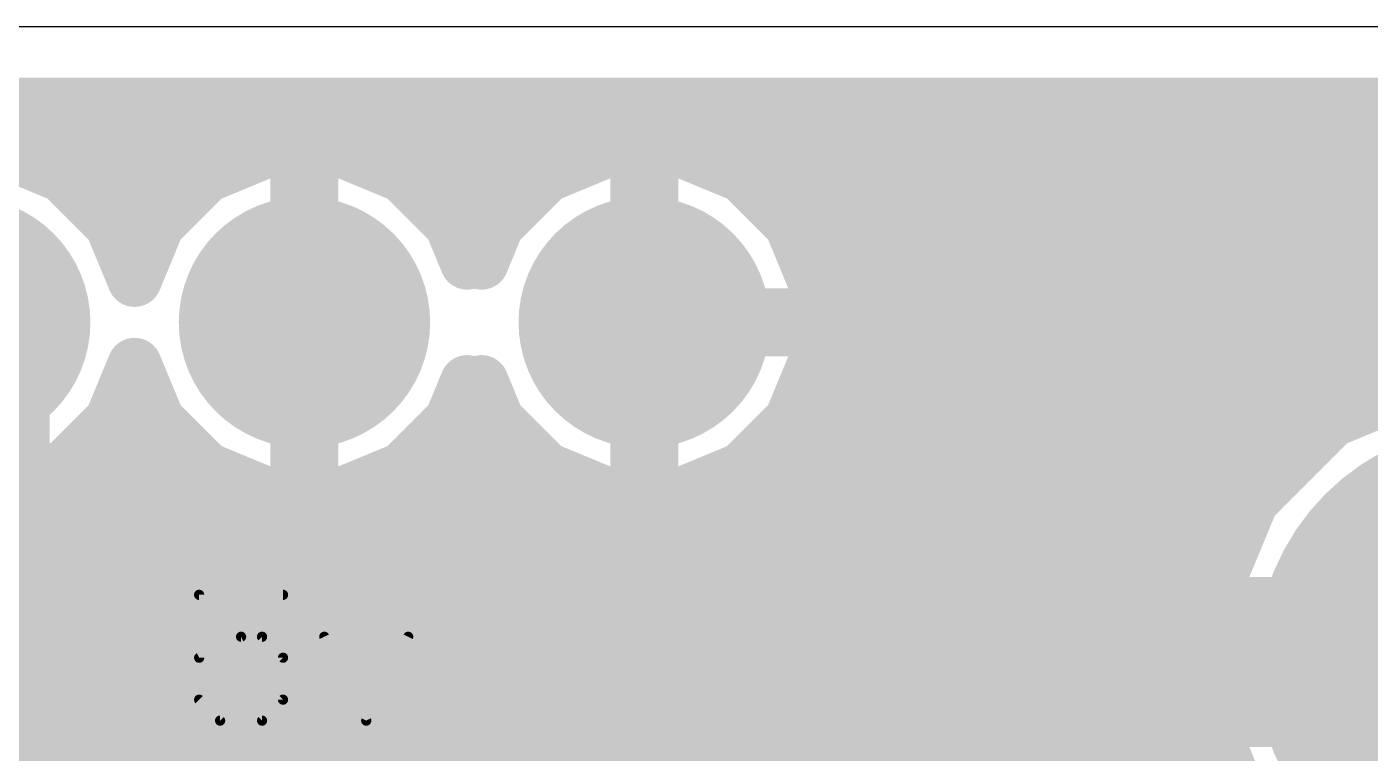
# Model space of a CAD drawing. Extents: x 0.5 to 37.4, y 3.1 to 45.2.
# Drawn here: x 20.78 to 30.83, y 37.42 to 42.85 of the extents above; entities that cross this region are included whole.
import ezdxf

# ---------------------------------------------------------------- set-up
doc = ezdxf.new("R2010")
doc.units = 0
for name, color, linetype in [('1', 22, 'CONTINUOUS'), ('112', 253, 'CONTINUOUS'), ('121', 253, 'CONTINUOUS'), ('16', 175, 'CONTINUOUS'), ('17', 82, 'CONTINUOUS'), ('20', 7, 'CONTINUOUS'), ('21', 253, 'CONTINUOUS'), ('51', 253, 'CONTINUOUS')]:
    doc.layers.add(name, color=color, linetype=linetype)

# ---------------------------------------------------------------- blocks, each defined once
blk = doc.blocks.new('RECT')
blk.add_solid([(-0.5, -0.5), (0.5, -0.5), (-0.5, 0.5), (0.5, 0.5)])
blk = doc.blocks.new('ROUNDP')
at = {"const_width": 0.5}
blk.add_lwpolyline([(0, -0.25, 1), (0, 0.25, 1), (0, -0.25)], format="xyb", dxfattribs=at)

msp = doc.modelspace()

# ---------------------------------------------------------------- linework, layer by layer
at = {"layer": '1', "const_width": 0.4064}
for points in [[(1.8542, 42.2658), (36.2258, 42.2658)], [(1.8542, 42.2656), (36.2258, 42.2656)], [(25.0729, 42.0026), (24.8637, 41.9346)], [(25.2901, 42.037), (25.0729, 42.0026)], [(25.3492, 42.037), (25.2901, 42.037)], [(25.3492, 40.6908), (25.3492, 42.037)], [(25.5099, 42.037), (25.4508, 42.037)], [(25.4508, 42.037), (25.4508, 40.6908)], [(25.7271, 42.0026), (25.5099, 42.037)], [(25.9363, 41.9346), (25.7271, 42.0026)], [(21.0538, 41.7382), (20.5777, 41.9354)], [(22.6023, 41.9354), (22.1262, 41.7382)], [(23.1177, 41.9354), (22.6023, 41.9354)], [(23.5938, 41.7382), (23.1177, 41.9354)], [(24.8637, 41.9346), (24.6678, 41.8348)], [(26.1322, 41.8348), (25.9363, 41.9346)], [(20.7616, 41.8592), (22.4184, 41.8592)], [(23.3016, 41.8592), (24.7157, 41.8592)], [(24.6678, 41.8348), (24.4899, 41.7056)], [(25.3492, 41.8592), (25.4508, 41.8592)], [(26.0843, 41.8592), (36.2258, 41.8592)], [(26.3101, 41.7056), (26.1322, 41.8348)], [(21.4182, 41.3738), (21.0538, 41.7382)], [(22.1262, 41.7382), (21.7618, 41.3738)], [(23.9582, 41.3738), (23.5938, 41.7382)], [(24.4899, 41.7056), (24.3344, 41.5501)], [(26.4656, 41.5501), (26.3101, 41.7056)], [(24.3344, 41.5501), (24.2052, 41.3722)], [(26.5948, 41.3722), (26.4656, 41.5501)], [(21.3392, 41.4528), (21.8408, 41.4528)], [(21.59, 40.959), (21.4182, 41.3738)], [(21.7618, 41.3738), (21.59, 40.959)], [(23.8792, 41.4528), (24.2638, 41.4528)], [(24.0766, 41.0878), (23.9582, 41.3738)], [(24.2052, 41.3722), (24.1054, 41.1763)], [(25.3492, 41.4528), (25.4508, 41.4528)], [(26.5363, 41.4528), (36.2258, 41.4528)], [(26.6946, 41.1763), (26.5948, 41.3722)], [(24.1054, 41.1763), (24.0766, 41.0878)], [(26.7626, 40.9671), (26.6946, 41.1763)], [(21.5538, 41.0464), (21.6262, 41.0464)], [(25.3492, 41.0464), (25.4508, 41.0464)], [(26.7368, 41.0464), (36.2258, 41.0464)], [(26.797, 40.7499), (26.7626, 40.9671)], [(25.4508, 40.6908), (25.3492, 40.6908)], [(25.4508, 40.5892), (25.4508, 40.6908)], [(25.4508, 40.6908), (26.797, 40.6908)], [(26.797, 40.6908), (26.797, 40.7499)], [(25.3492, 39.243), (25.3492, 40.5892)], [(25.3492, 40.5892), (25.4508, 40.5892)], [(25.4508, 40.64), (36.2258, 40.64)], [(25.4508, 40.5892), (25.4508, 39.243)], [(26.797, 40.5892), (25.4508, 40.5892)], [(26.797, 40.5301), (26.797, 40.5892)], [(26.7626, 40.3129), (26.797, 40.5301)], [(21.4182, 39.9062), (21.59, 40.321)], [(21.59, 40.321), (21.7618, 39.9062)], [(26.6946, 40.1037), (26.7626, 40.3129)], [(21.5538, 40.2336), (21.6262, 40.2336)], [(23.9582, 39.9062), (24.0766, 40.1922)], [(24.0766, 40.1922), (24.1054, 40.1037)], [(25.3492, 40.2336), (25.4508, 40.2336)], [(26.7368, 40.2336), (36.2258, 40.2336)], [(31.3256, 40.2336), (30.5414, 39.9088)], [(24.1054, 40.1037), (24.2052, 39.9078)], [(26.5948, 39.9078), (26.6946, 40.1037)], [(21.0538, 39.5418), (21.4182, 39.9062)], [(21.7618, 39.9062), (22.1262, 39.5418)], [(23.5938, 39.5418), (23.9582, 39.9062)], [(24.2052, 39.9078), (24.3344, 39.7299)], [(26.4656, 39.7299), (26.5948, 39.9078)], [(30.5414, 39.9088), (29.9412, 39.3086)], [(21.3392, 39.8272), (21.8408, 39.8272)], [(23.8792, 39.8272), (24.2637, 39.8272)], [(25.3492, 39.8272), (25.4508, 39.8272)], [(26.5363, 39.8272), (30.4598, 39.8272)], [(24.3344, 39.7299), (24.4899, 39.5744)], [(26.3101, 39.5744), (26.4656, 39.7299)], [(24.4899, 39.5744), (24.6678, 39.4452)], [(26.1322, 39.4452), (26.3101, 39.5744)], [(20.5777, 39.3446), (21.0538, 39.5418)], [(22.1262, 39.5418), (22.6023, 39.3446)], [(23.1177, 39.3446), (23.5938, 39.5418)], [(20.7616, 39.4208), (22.4184, 39.4208)], [(23.3016, 39.4208), (24.7157, 39.4208)], [(24.6678, 39.4452), (24.8637, 39.3454)], [(25.3492, 39.4208), (25.4508, 39.4208)], [(25.9363, 39.3454), (26.1322, 39.4452)], [(26.0843, 39.4208), (30.0534, 39.4208)], [(22.6023, 39.3446), (23.1177, 39.3446)], [(24.8637, 39.3454), (25.0729, 39.2774)], [(25.0729, 39.2774), (25.2901, 39.243)], [(25.5099, 39.243), (25.7271, 39.2774)], [(25.7271, 39.2774), (25.9363, 39.3454)], [(29.9412, 39.3086), (29.6164, 38.5244)], [(25.2901, 39.243), (25.3492, 39.243)], [(25.4508, 39.243), (25.5099, 39.243)], [(17.8633, 39.0144), (29.8194, 39.0144)], [(17.6832, 38.608), (29.651, 38.608)], [(29.6164, 38.5244), (29.6164, 37.6756)], [(17.2786, 38.2016), (29.6164, 38.2016)], [(16.0102, 37.7952), (29.6164, 37.7952)], [(29.6164, 37.6756), (29.9412, 36.8914)], [(16.1543, 37.3888), (29.7352, 37.3888)]]:
    msp.add_lwpolyline(points, dxfattribs=at)
at = {"layer": '1', "const_width": 0.2032}
for points in [[(25.057, 42.1029, 1), (25.0888, 41.9022)], [(25.1043, 41.906, 1), (25.0415, 42.0992)], [(25.2901, 42.1386, 1), (25.2901, 41.9354)], [(25.4508, 42.037, 1), (25.2476, 42.037)], [(25.3059, 41.9366, 1), (25.2742, 42.1373)], [(25.4508, 42.1386, 1), (25.4508, 41.9354)], [(25.5524, 42.037, 1), (25.3492, 42.037)], [(25.3492, 41.9354, 1), (25.3492, 42.1386)], [(25.5258, 42.1373, 1), (25.4941, 41.9366)], [(25.51, 41.9354, 1), (25.5099, 42.1386)], [(25.7585, 42.0992, 1), (25.6957, 41.906)], [(25.7112, 41.9022, 1), (25.743, 42.1029)], [(22.6023, 42.037, 1), (22.6023, 41.8338)], [(22.6412, 41.8415, 1), (22.5634, 42.0293)], [(23.1566, 42.0293, 1), (23.0788, 41.8415)], [(23.1177, 41.8338, 1), (23.1177, 42.037)], [(24.8323, 42.0313, 1), (24.8951, 41.838)], [(24.9099, 41.8441, 1), (24.8176, 42.0252)], [(25.9824, 42.0252, 1), (25.8901, 41.8441)], [(25.9049, 41.838, 1), (25.9677, 42.0313)], [(20.7616, 41.9608, 1), (20.7616, 41.7576)], [(22.4184, 41.7576, 1), (22.4184, 41.9608)], [(23.3016, 41.9608, 1), (23.3016, 41.7576)], [(24.6217, 41.9253, 1), (24.7139, 41.7443)], [(24.7275, 41.7526, 1), (24.6081, 41.917)], [(24.7157, 41.7576, 1), (24.7157, 41.9608)], [(25.3492, 41.9608, 1), (25.3492, 41.7576)], [(25.4508, 41.7576, 1), (25.4508, 41.9608)], [(26.0843, 41.9608, 1), (26.0843, 41.7576)], [(26.1919, 41.917, 1), (26.0725, 41.7526)], [(26.0861, 41.7443, 1), (26.1783, 41.9253)], [(21.1256, 41.81, 1), (20.9819, 41.6663)], [(21.0149, 41.6443, 1), (21.0927, 41.8321)], [(22.0873, 41.8321, 1), (22.1651, 41.6443)], [(22.1981, 41.6663, 1), (22.0544, 41.81)], [(23.6656, 41.81, 1), (23.5219, 41.6663)], [(23.5549, 41.6443, 1), (23.6327, 41.8321)], [(24.4302, 41.7878, 1), (24.5496, 41.6234)], [(24.5618, 41.6337, 1), (24.4181, 41.7774)], [(26.3819, 41.7774, 1), (26.2382, 41.6337)], [(26.2504, 41.6234, 1), (26.3698, 41.7878)], [(24.2626, 41.6219, 1), (24.4063, 41.4782)], [(24.4166, 41.4904, 1), (24.2522, 41.6098)], [(26.5478, 41.6098, 1), (26.3834, 41.4904)], [(26.3937, 41.4782, 1), (26.5374, 41.6219)], [(21.3392, 41.5544, 1), (21.3392, 41.3512)], [(21.5121, 41.4127, 1), (21.3243, 41.3349)], [(21.8557, 41.3349, 1), (21.6679, 41.4127)], [(21.8408, 41.3512, 1), (21.8408, 41.5544)], [(23.8792, 41.5544, 1), (23.8792, 41.3512)], [(24.0521, 41.4127, 1), (23.8643, 41.3349)], [(24.2957, 41.3261, 1), (24.1147, 41.4183)], [(24.2638, 41.3512, 1), (24.2638, 41.5544)], [(25.3492, 41.5544, 1), (25.3492, 41.3512)], [(25.4508, 41.3512, 1), (25.4508, 41.5544)], [(26.5363, 41.5544, 1), (26.5363, 41.3512)], [(26.6853, 41.4183, 1), (26.5043, 41.3261)], [(21.3463, 41.3019, 1), (21.49, 41.4456)], [(21.69, 41.4456, 1), (21.8337, 41.3019)], [(23.8863, 41.3019, 1), (24.03, 41.4456)], [(24.123, 41.4319, 1), (24.2874, 41.3125)], [(26.5126, 41.3125, 1), (26.677, 41.4319)], [(24.202, 41.1449, 1), (24.0087, 41.2077)], [(26.7913, 41.2077, 1), (26.598, 41.1449)], [(24.0148, 41.2224, 1), (24.1959, 41.1301)], [(26.6041, 41.1301, 1), (26.7852, 41.2224)], [(21.5538, 41.148, 1), (21.5538, 40.9448)], [(21.6262, 40.9448, 1), (21.6262, 41.148)], [(23.98, 41.1192, 1), (24.1732, 41.0564)], [(23.9828, 41.049, 1), (24.1705, 41.1267)], [(25.3492, 41.148, 1), (25.3492, 40.9448)], [(25.4508, 40.9448, 1), (25.4508, 41.148)], [(26.7368, 41.148, 1), (26.7368, 40.9448)], [(21.4961, 40.9979, 1), (21.6839, 40.9201)], [(21.4961, 40.9201, 1), (21.6839, 40.9979)], [(26.8629, 40.983, 1), (26.6622, 40.9512)], [(26.666, 40.9357, 1), (26.8592, 40.9985)], [(25.3492, 40.7924, 1), (25.3492, 40.5892)], [(25.5524, 40.6908, 1), (25.3492, 40.6908)], [(25.4508, 40.7924, 1), (25.4508, 40.5892)], [(25.4508, 40.5892, 1), (25.4508, 40.7924)], [(26.8986, 40.7499, 1), (26.6954, 40.7499)], [(26.797, 40.5892, 1), (26.797, 40.7924)], [(25.4508, 40.5892, 1), (25.2476, 40.5892)], [(25.3492, 40.6908, 1), (25.3492, 40.4876)], [(25.2476, 40.6908, 1), (25.4508, 40.6908)], [(25.4508, 40.7416, 1), (25.4508, 40.5384)], [(25.5524, 40.5892, 1), (25.3492, 40.5892)], [(25.4508, 40.6908, 1), (25.4508, 40.4876)], [(25.3492, 40.6908, 1), (25.5524, 40.6908)], [(25.4508, 40.4876, 1), (25.4508, 40.6908)], [(26.8986, 40.5892, 1), (26.6954, 40.5892)], [(26.6954, 40.6908, 1), (26.8986, 40.6908)], [(26.6966, 40.7341, 1), (26.8973, 40.7658)], [(26.797, 40.4876, 1), (26.797, 40.6908)], [(25.3492, 40.5892, 1), (25.5524, 40.5892)], [(26.8973, 40.5142, 1), (26.6966, 40.5459)], [(26.6954, 40.5301, 1), (26.8986, 40.5301)], [(21.6839, 40.3599, 1), (21.4961, 40.2821)], [(21.6839, 40.2821, 1), (21.4961, 40.3599)], [(26.8592, 40.2815, 1), (26.666, 40.3443)], [(21.5538, 40.3352, 1), (21.5538, 40.132)], [(21.6262, 40.132, 1), (21.6262, 40.3352)], [(24.1732, 40.2235, 1), (23.98, 40.1608)], [(24.1705, 40.1533, 1), (23.9828, 40.231)], [(25.3492, 40.3352, 1), (25.3492, 40.132)], [(25.4508, 40.132, 1), (25.4508, 40.3352)], [(26.7368, 40.3352, 1), (26.7368, 40.132)], [(26.6622, 40.3288, 1), (26.8629, 40.297)], [(24.1959, 40.1499, 1), (24.0148, 40.0576)], [(26.7852, 40.0576, 1), (26.6041, 40.1499)], [(24.0087, 40.0723, 1), (24.202, 40.1351)], [(26.598, 40.1351, 1), (26.7913, 40.0723)], [(21.49, 39.8344, 1), (21.3463, 39.9781)], [(21.8337, 39.9781, 1), (21.69, 39.8344)], [(24.03, 39.8344, 1), (23.8863, 39.9781)], [(24.2874, 39.9675, 1), (24.123, 39.8481)], [(26.677, 39.8481, 1), (26.5126, 39.9675)], [(30.5025, 40.0026, 1), (30.5803, 39.8149)], [(30.6133, 39.8369, 1), (30.4696, 39.9806)], [(21.3392, 39.9288, 1), (21.3392, 39.7256)], [(21.3243, 39.9451, 1), (21.5121, 39.8673)], [(21.6679, 39.8673, 1), (21.8557, 39.9451)], [(21.8408, 39.7256, 1), (21.8408, 39.9288)], [(23.8792, 39.9288, 1), (23.8792, 39.7256)], [(23.8643, 39.9451, 1), (24.0521, 39.8673)], [(24.1147, 39.8617, 1), (24.2957, 39.9539)], [(24.2637, 39.7256, 1), (24.2637, 39.9288)], [(25.3492, 39.9288, 1), (25.3492, 39.7256)], [(25.4508, 39.7256, 1), (25.4508, 39.9288)], [(26.5363, 39.9288, 1), (26.5363, 39.7256)], [(26.5043, 39.9539, 1), (26.6853, 39.8617)], [(30.4598, 39.7256, 1), (30.4598, 39.9288)], [(24.4063, 39.8018, 1), (24.2626, 39.6581)], [(24.2522, 39.6702, 1), (24.4166, 39.7896)], [(26.3834, 39.7896, 1), (26.5478, 39.6702)], [(26.5374, 39.6581, 1), (26.3937, 39.8018)], [(24.5496, 39.6566, 1), (24.4302, 39.4922)], [(26.3698, 39.4922, 1), (26.2504, 39.6566)], [(20.9819, 39.6137, 1), (21.1256, 39.47)], [(21.0927, 39.4479, 1), (21.0149, 39.6357)], [(22.1651, 39.6357, 1), (22.0873, 39.4479)], [(22.0544, 39.47, 1), (22.1981, 39.6137)], [(23.5219, 39.6137, 1), (23.6656, 39.47)], [(23.6327, 39.4479, 1), (23.5549, 39.6357)], [(24.4181, 39.5026, 1), (24.5618, 39.6463)], [(26.2382, 39.6463, 1), (26.3819, 39.5026)], [(20.7616, 39.5224, 1), (20.7616, 39.3192)], [(22.4184, 39.3192, 1), (22.4184, 39.5224)], [(23.3016, 39.5224, 1), (23.3016, 39.3192)], [(24.7139, 39.5357, 1), (24.6217, 39.3547)], [(24.6081, 39.363, 1), (24.7275, 39.5274)], [(24.7157, 39.3192, 1), (24.7157, 39.5224)], [(25.3492, 39.5224, 1), (25.3492, 39.3192)], [(25.4508, 39.3192, 1), (25.4508, 39.5224)], [(26.0843, 39.5224, 1), (26.0843, 39.3192)], [(26.0725, 39.5274, 1), (26.1919, 39.363)], [(26.1783, 39.3547, 1), (26.0861, 39.5357)], [(30.0534, 39.3192, 1), (30.0534, 39.5224)], [(22.6023, 39.4462, 1), (22.6023, 39.243)], [(22.5634, 39.2507, 1), (22.6412, 39.4385)], [(23.0788, 39.4385, 1), (23.1566, 39.2507)], [(23.1177, 39.243, 1), (23.1177, 39.4462)], [(24.8951, 39.442, 1), (24.8323, 39.2487)], [(24.8176, 39.2548, 1), (24.9099, 39.4359)], [(25.0888, 39.3777, 1), (25.057, 39.1771)], [(25.0415, 39.1808, 1), (25.1043, 39.374)], [(25.6957, 39.374, 1), (25.7585, 39.1808)], [(25.743, 39.1771, 1), (25.7112, 39.3777)], [(25.8901, 39.4359, 1), (25.9824, 39.2548)], [(25.9677, 39.2487, 1), (25.9049, 39.442)], [(29.8694, 39.3804, 1), (30.0131, 39.2367)], [(30.0351, 39.2697, 1), (29.8474, 39.3475)], [(25.2901, 39.3446, 1), (25.2901, 39.1414)], [(25.2742, 39.1427, 1), (25.3059, 39.3433)], [(25.3492, 39.1414, 1), (25.3492, 39.3446)], [(25.4508, 39.3446, 1), (25.4508, 39.1414)], [(25.4941, 39.3433, 1), (25.5258, 39.1427)], [(25.51, 39.1414, 1), (25.5099, 39.3446)], [(25.2476, 39.243, 1), (25.4508, 39.243)], [(25.3492, 39.243, 1), (25.5524, 39.243)], [(29.8194, 38.9128, 1), (29.8194, 39.116)], [(29.651, 38.5064, 1), (29.651, 38.7096)], [(29.718, 38.5244, 1), (29.5148, 38.5244)], [(29.5225, 38.5633, 1), (29.7103, 38.4855)], [(29.6164, 38.1, 1), (29.6164, 38.3032)], [(29.6164, 37.6936, 1), (29.6164, 37.8968)], [(29.7103, 37.7145, 1), (29.5225, 37.6367)], [(29.5148, 37.6756, 1), (29.718, 37.6756)], [(29.7352, 37.2872, 1), (29.7352, 37.4904)]]:
    msp.add_lwpolyline(points, format="xyb", dxfattribs=at)
at = {"layer": '112'}
for points, const_width in [([(26.67, 41.91), (19.05, 41.91)], 0.254), ([(26.67, 34.29), (26.67, 41.91)], 0.254), ([(22.6997, 38.6025), (22.0726, 38.6025)], 0.0762), ([(22.0726, 38.6025), (22.0726, 38.1322)], 0.0762), ([(22.0726, 38.1322), (22.3861, 38.2889)], 0.0762), ([(22.3861, 38.2889), (22.5429, 38.2889)], 0.0762), ([(22.5429, 38.2889), (22.6997, 38.1322)], 0.0762), ([(23.0081, 38.2889), (23.3217, 37.6619)], 0.0762), ([(23.3217, 37.6619), (23.6352, 38.2889)], 0.0762), ([(22.6997, 38.1322), (22.6997, 37.8186)], 0.0762), ([(22.2294, 37.6619), (22.0726, 37.8186)], 0.0762), ([(22.6997, 37.8186), (22.5429, 37.6619)], 0.0762), ([(22.5429, 37.6619), (22.2294, 37.6619)], 0.0762)]:
    msp.add_lwpolyline(points, dxfattribs=dict(at, const_width=const_width))
for points, const_width in [([(26.7335, 41.91, 1), (26.6065, 41.91)], 0.127), ([(26.67, 41.8465, 1), (26.67, 41.9735)], 0.127), ([(22.0917, 38.6025, 1), (22.0536, 38.6025)], 0.0381), ([(22.0726, 38.6215, 1), (22.0726, 38.5834)], 0.0381), ([(22.6997, 38.5834, 1), (22.6997, 38.6215)], 0.0381), ([(22.3861, 38.308, 1), (22.3861, 38.2699)], 0.0381), ([(22.3947, 38.2719, 1), (22.3776, 38.306)], 0.0381), ([(22.5564, 38.3024, 1), (22.5294, 38.2754)], 0.0381), ([(22.5429, 38.2699, 1), (22.5429, 38.308)], 0.0381), ([(23.0252, 38.2974, 1), (22.9911, 38.2804)], 0.0381), ([(23.6522, 38.2804, 1), (23.6181, 38.2974)], 0.0381), ([(22.0641, 38.1492, 1), (22.0811, 38.1151)], 0.0381), ([(22.7187, 38.1322, 1), (22.6806, 38.1322)], 0.0381), ([(22.6862, 38.1187, 1), (22.7131, 38.1456)], 0.0381), ([(22.0536, 38.1322, 1), (22.0917, 38.1322)], 0.0381), ([(22.0861, 37.8321, 1), (22.0591, 37.8051)], 0.0381), ([(22.6806, 37.8186, 1), (22.7187, 37.8186)], 0.0381), ([(22.7131, 37.8051, 1), (22.6862, 37.8321)], 0.0381), ([(22.2294, 37.6809, 1), (22.2294, 37.6428)], 0.0381), ([(22.2159, 37.6484, 1), (22.2428, 37.6753)], 0.0381), ([(22.5294, 37.6753, 1), (22.5564, 37.6484)], 0.0381), ([(22.5429, 37.6428, 1), (22.5429, 37.6809)], 0.0381), ([(23.3046, 37.6704, 1), (23.3387, 37.6533)], 0.0381), ([(23.3046, 37.6533, 1), (23.3387, 37.6704)], 0.0381)]:
    msp.add_lwpolyline(points, format="xyb", dxfattribs=dict(at, const_width=const_width))
at = {"layer": '121', "const_width": 0.2032}
for points in [[(28.1862, 38.8806), (28.1862, 37.3214)], [(27.4066, 38.101), (28.9658, 38.101)]]:
    msp.add_lwpolyline(points, dxfattribs=at)
at = {"layer": '121', "const_width": 0.1016}
for points in [[(28.237, 38.8806, 1), (28.1354, 38.8806)], [(27.4066, 38.1518, 1), (27.4066, 38.0502)], [(28.9658, 38.0502, 1), (28.9658, 38.1518)]]:
    msp.add_lwpolyline(points, format="xyb", dxfattribs=at)
at = {"layer": '16'}
for points, const_width in [([(1.8542, 42.2658), (36.2258, 42.2658)], 0.4064), ([(1.8542, 42.2656), (36.2258, 42.2656)], 0.4064), ([(22.5329, 42.0026), (22.3237, 41.9346)], 0.4064), ([(22.7501, 42.037), (22.5329, 42.0026)], 0.4064), ([(22.8092, 42.037), (22.7501, 42.037)], 0.4064), ([(22.8092, 40.6908), (22.8092, 42.037)], 0.4064), ([(22.9699, 42.037), (22.9108, 42.037)], 0.4064), ([(22.9108, 42.037), (22.9108, 40.6908)], 0.4064), ([(23.1871, 42.0026), (22.9699, 42.037)], 0.4064), ([(23.3963, 41.9346), (23.1871, 42.0026)], 0.4064), ([(21.0538, 41.7382), (20.5777, 41.9354)], 0.4064), ([(22.3237, 41.9346), (22.1278, 41.8348)], 0.4064), ([(23.5922, 41.8348), (23.3963, 41.9346)], 0.4064), ([(25.1423, 41.9354), (24.6662, 41.7382)], 0.4064), ([(25.6577, 41.9354), (25.1423, 41.9354)], 0.4064), ([(26.1338, 41.7382), (25.6577, 41.9354)], 0.4064), ([(20.7616, 41.8592), (22.1757, 41.8592)], 0.4064), ([(22.1278, 41.8348), (21.9499, 41.7056)], 0.4064), ([(22.8092, 41.8592), (22.9108, 41.8592)], 0.4064), ([(23.5443, 41.8592), (24.9584, 41.8592)], 0.4064), ([(23.7701, 41.7056), (23.5922, 41.8348)], 0.4064), ([(25.8416, 41.8592), (36.2258, 41.8592)], 0.4064), ([(21.4182, 41.3738), (21.0538, 41.7382)], 0.4064), ([(21.9499, 41.7056), (21.7944, 41.5501)], 0.4064), ([(23.9256, 41.5501), (23.7701, 41.7056)], 0.4064), ([(24.6662, 41.7382), (24.3018, 41.3738)], 0.4064), ([(26.4982, 41.3738), (26.1338, 41.7382)], 0.4064), ([(21.7944, 41.5501), (21.6652, 41.3722)], 0.4064), ([(24.0548, 41.3722), (23.9256, 41.5501)], 0.4064), ([(21.3392, 41.4528), (21.7238, 41.4528)], 0.4064), ([(21.5366, 41.0878), (21.4182, 41.3738)], 0.4064), ([(21.6652, 41.3722), (21.5654, 41.1763)], 0.4064), ([(22.8092, 41.4528), (22.9108, 41.4528)], 0.4064), ([(23.9962, 41.4528), (24.3808, 41.4528)], 0.4064), ([(24.1546, 41.1763), (24.0548, 41.3722)], 0.4064), ([(24.3018, 41.3738), (24.1834, 41.0878)], 0.4064), ([(26.4192, 41.4528), (36.2258, 41.4528)], 0.4064), ([(26.6954, 40.8977), (26.4982, 41.3738)], 0.4064), ([(21.5654, 41.1763), (21.5366, 41.0878)], 0.4064), ([(24.1834, 41.0878), (24.1546, 41.1763)], 0.4064), ([(20.32, 38.1), (20.32, 40.64)], 1.27), ([(22.8092, 41.0464), (22.9108, 41.0464)], 0.4064), ([(26.6338, 41.0464), (36.2258, 41.0464)], 0.4064), ([(26.6954, 40.3823), (26.6954, 40.8977)], 0.4064), ([(22.9108, 40.6908), (22.8092, 40.6908)], 0.4064), ([(22.8092, 39.243), (22.8092, 40.5892)], 0.4064), ([(22.8092, 40.5892), (22.9108, 40.5892)], 0.4064), ([(22.9108, 40.5892), (22.9108, 39.243)], 0.4064), ([(26.6954, 40.64), (36.2258, 40.64)], 0.4064), ([(26.4982, 39.9062), (26.6954, 40.3823)], 0.4064), ([(21.4182, 39.9062), (21.5366, 40.1922)], 0.4064), ([(21.5366, 40.1922), (21.5654, 40.1037)], 0.4064), ([(22.8092, 40.2336), (22.9108, 40.2336)], 0.4064), ([(24.1546, 40.1037), (24.1834, 40.1922)], 0.4064), ([(24.1834, 40.1922), (24.3018, 39.9062)], 0.4064), ([(26.6338, 40.2336), (36.2258, 40.2336)], 0.4064), ([(31.3256, 40.2336), (30.5414, 39.9088)], 0.4064), ([(21.5654, 40.1037), (21.6652, 39.9078)], 0.4064), ([(24.0548, 39.9078), (24.1546, 40.1037)], 0.4064), ([(21.3106, 39.7986), (21.4182, 39.9062)], 0.4064), ([(21.6652, 39.9078), (21.7944, 39.7299)], 0.4064), ([(23.9256, 39.7299), (24.0548, 39.9078)], 0.4064), ([(24.3018, 39.9062), (24.6662, 39.5418)], 0.4064), ([(26.1338, 39.5418), (26.4982, 39.9062)], 0.4064), ([(30.5414, 39.9088), (29.9412, 39.3086)], 0.4064), ([(21.3106, 39.0906), (21.3106, 39.7986)], 0.4064), ([(21.3392, 39.8272), (21.7237, 39.8272)], 0.4064), ([(22.8092, 39.8272), (22.9108, 39.8272)], 0.4064), ([(23.9962, 39.8272), (24.3808, 39.8272)], 0.4064), ([(26.4192, 39.8272), (30.4598, 39.8272)], 0.4064), ([(21.7944, 39.7299), (21.9499, 39.5744)], 0.4064), ([(23.7701, 39.5744), (23.9256, 39.7299)], 0.4064), ([(21.9499, 39.5744), (22.1278, 39.4452)], 0.4064), ([(23.5922, 39.4452), (23.7701, 39.5744)], 0.4064), ([(24.6662, 39.5418), (25.1423, 39.3446)], 0.4064), ([(25.6577, 39.3446), (26.1338, 39.5418)], 0.4064), ([(21.3106, 39.4208), (22.1757, 39.4208)], 0.4064), ([(22.1278, 39.4452), (22.3237, 39.3454)], 0.4064), ([(22.8092, 39.4208), (22.9108, 39.4208)], 0.4064), ([(23.3963, 39.3454), (23.5922, 39.4452)], 0.4064), ([(23.5443, 39.4208), (24.9584, 39.4208)], 0.4064), ([(25.8416, 39.4208), (30.0534, 39.4208)], 0.4064), ([(22.3237, 39.3454), (22.5329, 39.2774)], 0.4064), ([(22.5329, 39.2774), (22.7501, 39.243)], 0.4064), ([(22.9699, 39.243), (23.1871, 39.2774)], 0.4064), ([(23.1871, 39.2774), (23.3963, 39.3454)], 0.4064), ([(25.1423, 39.3446), (25.6577, 39.3446)], 0.4064), ([(29.9412, 39.3086), (29.8509, 39.0906)], 0.4064), ([(22.7501, 39.243), (22.8092, 39.243)], 0.4064), ([(22.9108, 39.243), (22.9699, 39.243)], 0.4064), ([(29.8509, 39.0906), (21.3106, 39.0906)], 0.4064), ([(31.75, 38.1), (20.32, 38.1)], 1.27), ([(20.32, 35.56), (20.32, 38.1)], 1.27)]:
    msp.add_lwpolyline(points, dxfattribs=dict(at, const_width=const_width))
for points, const_width in [([(22.517, 42.1029, 1), (22.5488, 41.9022)], 0.2032), ([(22.5643, 41.906, 1), (22.5015, 42.0992)], 0.2032), ([(22.7501, 42.1386, 1), (22.7501, 41.9354)], 0.2032), ([(22.9108, 42.037, 1), (22.7076, 42.037)], 0.2032), ([(22.7659, 41.9366, 1), (22.7342, 42.1373)], 0.2032), ([(22.9108, 42.1386, 1), (22.9108, 41.9354)], 0.2032), ([(23.0124, 42.037, 1), (22.8092, 42.037)], 0.2032), ([(22.8092, 41.9354, 1), (22.8092, 42.1386)], 0.2032), ([(22.9858, 42.1373, 1), (22.9541, 41.9366)], 0.2032), ([(22.97, 41.9354, 1), (22.9699, 42.1386)], 0.2032), ([(23.2185, 42.0992, 1), (23.1557, 41.906)], 0.2032), ([(23.1712, 41.9022, 1), (23.203, 42.1029)], 0.2032), ([(22.2923, 42.0313, 1), (22.3551, 41.838)], 0.2032), ([(22.3699, 41.8441, 1), (22.2776, 42.0252)], 0.2032), ([(23.4424, 42.0252, 1), (23.3501, 41.8441)], 0.2032), ([(23.3649, 41.838, 1), (23.4277, 42.0313)], 0.2032), ([(25.1423, 42.037, 1), (25.1423, 41.8338)], 0.2032), ([(25.1812, 41.8415, 1), (25.1034, 42.0293)], 0.2032), ([(25.6966, 42.0293, 1), (25.6188, 41.8415)], 0.2032), ([(25.6577, 41.8338, 1), (25.6577, 42.037)], 0.2032), ([(20.7616, 41.9608, 1), (20.7616, 41.7576)], 0.2032), ([(22.0817, 41.9253, 1), (22.1739, 41.7443)], 0.2032), ([(22.1875, 41.7526, 1), (22.0681, 41.917)], 0.2032), ([(22.1757, 41.7576, 1), (22.1757, 41.9608)], 0.2032), ([(22.8092, 41.9608, 1), (22.8092, 41.7576)], 0.2032), ([(22.9108, 41.7576, 1), (22.9108, 41.9608)], 0.2032), ([(23.5443, 41.9608, 1), (23.5443, 41.7576)], 0.2032), ([(23.6519, 41.917, 1), (23.5325, 41.7526)], 0.2032), ([(23.5461, 41.7443, 1), (23.6383, 41.9253)], 0.2032), ([(24.9584, 41.7576, 1), (24.9584, 41.9608)], 0.2032), ([(25.8416, 41.9608, 1), (25.8416, 41.7576)], 0.2032), ([(21.1256, 41.81, 1), (20.9819, 41.6663)], 0.2032), ([(21.0149, 41.6443, 1), (21.0927, 41.8321)], 0.2032), ([(21.8902, 41.7878, 1), (22.0096, 41.6234)], 0.2032), ([(22.0218, 41.6337, 1), (21.8781, 41.7774)], 0.2032), ([(23.8419, 41.7774, 1), (23.6982, 41.6337)], 0.2032), ([(23.7104, 41.6234, 1), (23.8298, 41.7878)], 0.2032), ([(24.6273, 41.8321, 1), (24.7051, 41.6443)], 0.2032), ([(24.7381, 41.6663, 1), (24.5944, 41.81)], 0.2032), ([(26.2056, 41.81, 1), (26.0619, 41.6663)], 0.2032), ([(26.0949, 41.6443, 1), (26.1727, 41.8321)], 0.2032), ([(21.7226, 41.6219, 1), (21.8663, 41.4782)], 0.2032), ([(21.8766, 41.4904, 1), (21.7122, 41.6098)], 0.2032), ([(24.0078, 41.6098, 1), (23.8434, 41.4904)], 0.2032), ([(23.8537, 41.4782, 1), (23.9974, 41.6219)], 0.2032), ([(21.3392, 41.5544, 1), (21.3392, 41.3512)], 0.2032), ([(21.5121, 41.4127, 1), (21.3243, 41.3349)], 0.2032), ([(21.7557, 41.3261, 1), (21.5747, 41.4183)], 0.2032), ([(21.7238, 41.3512, 1), (21.7238, 41.5544)], 0.2032), ([(22.8092, 41.5544, 1), (22.8092, 41.3512)], 0.2032), ([(22.9108, 41.3512, 1), (22.9108, 41.5544)], 0.2032), ([(23.9962, 41.5544, 1), (23.9962, 41.3512)], 0.2032), ([(24.1453, 41.4183, 1), (23.9643, 41.3261)], 0.2032), ([(24.3957, 41.3349, 1), (24.2079, 41.4127)], 0.2032), ([(24.3808, 41.3512, 1), (24.3808, 41.5544)], 0.2032), ([(26.4192, 41.5544, 1), (26.4192, 41.3512)], 0.2032), ([(26.5921, 41.4127, 1), (26.4043, 41.3349)], 0.2032), ([(21.3463, 41.3019, 1), (21.49, 41.4456)], 0.2032), ([(21.583, 41.4319, 1), (21.7474, 41.3125)], 0.2032), ([(23.9726, 41.3125, 1), (24.137, 41.4319)], 0.2032), ([(24.23, 41.4456, 1), (24.3737, 41.3019)], 0.2032), ([(26.4263, 41.3019, 1), (26.57, 41.4456)], 0.2032), ([(21.662, 41.1449, 1), (21.4687, 41.2077)], 0.2032), ([(24.2513, 41.2077, 1), (24.058, 41.1449)], 0.2032), ([(20.6375, 40.64, 1), (20.0025, 40.64)], 0.635), ([(21.4748, 41.2224, 1), (21.6559, 41.1301)], 0.2032), ([(24.0641, 41.1301, 1), (24.2452, 41.2224)], 0.2032), ([(21.44, 41.1192, 1), (21.6332, 41.0564)], 0.2032), ([(21.4428, 41.049, 1), (21.6305, 41.1267)], 0.2032), ([(22.8092, 41.148, 1), (22.8092, 40.9448)], 0.2032), ([(22.9108, 40.9448, 1), (22.9108, 41.148)], 0.2032), ([(24.0895, 41.1267, 1), (24.2772, 41.049)], 0.2032), ([(24.0867, 41.0565, 1), (24.28, 41.1192)], 0.2032), ([(26.6338, 41.148, 1), (26.6338, 40.9448)], 0.2032), ([(26.797, 40.8977, 1), (26.5938, 40.8977)], 0.2032), ([(26.6015, 40.8588, 1), (26.7893, 40.9366)], 0.2032), ([(22.8092, 40.7924, 1), (22.8092, 40.5892)], 0.2032), ([(22.9108, 40.5892, 1), (22.9108, 40.7924)], 0.2032), ([(22.9108, 40.5892, 1), (22.7076, 40.5892)], 0.2032), ([(22.8092, 40.6908, 1), (22.8092, 40.4876)], 0.2032), ([(22.7076, 40.6908, 1), (22.9108, 40.6908)], 0.2032), ([(23.0124, 40.5892, 1), (22.8092, 40.5892)], 0.2032), ([(22.8092, 40.6908, 1), (23.0124, 40.6908)], 0.2032), ([(22.9108, 40.4876, 1), (22.9108, 40.6908)], 0.2032), ([(26.6954, 40.7416, 1), (26.6954, 40.5384)], 0.2032), ([(26.7893, 40.3434, 1), (26.6015, 40.4212)], 0.2032), ([(26.5938, 40.3823, 1), (26.797, 40.3823)], 0.2032), ([(21.6332, 40.2235, 1), (21.44, 40.1608)], 0.2032), ([(21.6305, 40.1533, 1), (21.4428, 40.231)], 0.2032), ([(22.8092, 40.3352, 1), (22.8092, 40.132)], 0.2032), ([(22.9108, 40.132, 1), (22.9108, 40.3352)], 0.2032), ([(24.2772, 40.231, 1), (24.0895, 40.1533)], 0.2032), ([(24.28, 40.1608, 1), (24.0867, 40.2235)], 0.2032), ([(26.6338, 40.3352, 1), (26.6338, 40.132)], 0.2032), ([(21.6559, 40.1499, 1), (21.4748, 40.0576)], 0.2032), ([(24.2452, 40.0576, 1), (24.0641, 40.1499)], 0.2032), ([(21.4687, 40.0723, 1), (21.662, 40.1351)], 0.2032), ([(24.058, 40.1351, 1), (24.2513, 40.0723)], 0.2032), ([(21.49, 39.8344, 1), (21.3463, 39.9781)], 0.2032), ([(21.7474, 39.9675, 1), (21.583, 39.8481)], 0.2032), ([(24.137, 39.8481, 1), (23.9726, 39.9675)], 0.2032), ([(24.3737, 39.9781, 1), (24.23, 39.8344)], 0.2032), ([(26.57, 39.8344, 1), (26.4263, 39.9781)], 0.2032), ([(30.5025, 40.0026, 1), (30.5803, 39.8149)], 0.2032), ([(30.6133, 39.8369, 1), (30.4696, 39.9806)], 0.2032), ([(21.4122, 39.7986, 1), (21.209, 39.7986)], 0.2032), ([(21.2388, 39.8705, 1), (21.3824, 39.7268)], 0.2032), ([(21.3392, 39.9288, 1), (21.3392, 39.7256)], 0.2032), ([(21.3243, 39.9451, 1), (21.5121, 39.8673)], 0.2032), ([(21.5747, 39.8617, 1), (21.7557, 39.9539)], 0.2032), ([(21.7237, 39.7256, 1), (21.7237, 39.9288)], 0.2032), ([(22.8092, 39.9288, 1), (22.8092, 39.7256)], 0.2032), ([(22.9108, 39.7256, 1), (22.9108, 39.9288)], 0.2032), ([(23.9962, 39.9288, 1), (23.9962, 39.7256)], 0.2032), ([(23.9643, 39.9539, 1), (24.1453, 39.8617)], 0.2032), ([(24.2079, 39.8673, 1), (24.3957, 39.9451)], 0.2032), ([(24.3808, 39.7256, 1), (24.3808, 39.9288)], 0.2032), ([(26.4192, 39.9288, 1), (26.4192, 39.7256)], 0.2032), ([(26.4043, 39.9451, 1), (26.5921, 39.8673)], 0.2032), ([(30.4598, 39.7256, 1), (30.4598, 39.9288)], 0.2032), ([(21.8663, 39.8018, 1), (21.7226, 39.6581)], 0.2032), ([(21.7122, 39.6702, 1), (21.8766, 39.7896)], 0.2032), ([(23.8434, 39.7896, 1), (24.0078, 39.6702)], 0.2032), ([(23.9974, 39.6581, 1), (23.8537, 39.8018)], 0.2032), ([(22.0096, 39.6566, 1), (21.8902, 39.4922)], 0.2032), ([(23.8298, 39.4922, 1), (23.7104, 39.6566)], 0.2032), ([(21.8781, 39.5026, 1), (22.0218, 39.6463)], 0.2032), ([(23.6982, 39.6463, 1), (23.8419, 39.5026)], 0.2032), ([(24.7051, 39.6357, 1), (24.6273, 39.4479)], 0.2032), ([(24.5944, 39.47, 1), (24.7381, 39.6137)], 0.2032), ([(26.0619, 39.6137, 1), (26.2056, 39.47)], 0.2032), ([(26.1727, 39.4479, 1), (26.0949, 39.6357)], 0.2032), ([(21.3106, 39.5224, 1), (21.3106, 39.3192)], 0.2032), ([(22.1739, 39.5357, 1), (22.0817, 39.3547)], 0.2032), ([(22.0681, 39.363, 1), (22.1875, 39.5274)], 0.2032), ([(22.1757, 39.3192, 1), (22.1757, 39.5224)], 0.2032), ([(22.8092, 39.5224, 1), (22.8092, 39.3192)], 0.2032), ([(22.9108, 39.3192, 1), (22.9108, 39.5224)], 0.2032), ([(23.5443, 39.5224, 1), (23.5443, 39.3192)], 0.2032), ([(23.5325, 39.5274, 1), (23.6519, 39.363)], 0.2032), ([(23.6383, 39.3547, 1), (23.5461, 39.5357)], 0.2032), ([(24.9584, 39.3192, 1), (24.9584, 39.5224)], 0.2032), ([(25.8416, 39.5224, 1), (25.8416, 39.3192)], 0.2032), ([(30.0534, 39.3192, 1), (30.0534, 39.5224)], 0.2032), ([(22.3551, 39.442, 1), (22.2923, 39.2487)], 0.2032), ([(22.2776, 39.2548, 1), (22.3699, 39.4359)], 0.2032), ([(22.5488, 39.3777, 1), (22.517, 39.1771)], 0.2032), ([(22.5015, 39.1808, 1), (22.5643, 39.374)], 0.2032), ([(23.1557, 39.374, 1), (23.2185, 39.1808)], 0.2032), ([(23.203, 39.1771, 1), (23.1712, 39.3777)], 0.2032), ([(23.3501, 39.4359, 1), (23.4424, 39.2548)], 0.2032), ([(23.4277, 39.2487, 1), (23.3649, 39.442)], 0.2032), ([(25.1423, 39.4462, 1), (25.1423, 39.243)], 0.2032), ([(25.1034, 39.2507, 1), (25.1812, 39.4385)], 0.2032), ([(25.6188, 39.4385, 1), (25.6966, 39.2507)], 0.2032), ([(25.6577, 39.243, 1), (25.6577, 39.4462)], 0.2032), ([(29.8694, 39.3804, 1), (30.0131, 39.2367)], 0.2032), ([(30.0351, 39.2697, 1), (29.8474, 39.3475)], 0.2032), ([(22.7501, 39.3446, 1), (22.7501, 39.1414)], 0.2032), ([(22.7342, 39.1427, 1), (22.7659, 39.3433)], 0.2032), ([(22.8092, 39.1414, 1), (22.8092, 39.3446)], 0.2032), ([(22.9108, 39.3446, 1), (22.9108, 39.1414)], 0.2032), ([(22.9541, 39.3433, 1), (22.9858, 39.1427)], 0.2032), ([(22.97, 39.1414, 1), (22.9699, 39.3446)], 0.2032), ([(21.3106, 39.1922, 1), (21.3106, 38.989)], 0.2032), ([(22.7076, 39.243, 1), (22.9108, 39.243)], 0.2032), ([(22.8092, 39.243, 1), (23.0124, 39.243)], 0.2032), ([(29.8509, 38.989, 1), (29.8509, 39.1922)], 0.2032), ([(21.209, 39.0906, 1), (21.4122, 39.0906)], 0.2032), ([(29.7571, 39.1295, 1), (29.9448, 39.0517)], 0.2032), ([(20.6375, 38.1, 1), (20.0025, 38.1)], 0.635), ([(20.0025, 38.1, 1), (20.6375, 38.1)], 0.635)]:
    msp.add_lwpolyline(points, format="xyb", dxfattribs=dict(at, const_width=const_width))
at = {"layer": '20'}
msp.add_line((36.81, 42.85), (1.27, 42.85), dxfattribs=at)
at = {"layer": '21'}
for points, const_width in [([(19.685, 41.91), (20.955, 41.91)], 0.2032), ([(20.955, 41.91), (21.59, 41.275)], 0.2032), ([(21.59, 41.275), (22.225, 41.91)], 0.2032), ([(22.225, 41.91), (23.495, 41.91)], 0.2032), ([(23.495, 41.91), (24.13, 41.275)], 0.2032), ([(24.13, 41.275), (24.765, 41.91)], 0.2032), ([(24.765, 41.91), (26.035, 41.91)], 0.2032), ([(26.035, 41.91), (26.67, 41.275)], 0.2032), ([(26.67, 41.275), (26.67, 40.005)], 0.2032), ([(34.29, 40.64), (29.21, 40.64)], 0.127), ([(29.21, 40.64), (29.21, 30.48)], 0.127), ([(21.59, 40.005), (20.955, 39.37)], 0.2032), ([(22.225, 39.37), (21.59, 40.005)], 0.2032), ([(24.13, 40.005), (23.495, 39.37)], 0.2032), ([(24.765, 39.37), (24.13, 40.005)], 0.2032), ([(26.67, 40.005), (26.035, 39.37)], 0.2032), ([(20.955, 39.37), (19.685, 39.37)], 0.2032), ([(23.495, 39.37), (22.225, 39.37)], 0.2032), ([(26.035, 39.37), (24.765, 39.37)], 0.2032)]:
    msp.add_lwpolyline(points, dxfattribs=dict(at, const_width=const_width))
for points, const_width in [([(20.9909, 41.9459, 1), (20.9191, 41.8741)], 0.1016), ([(20.955, 41.8592, 1), (20.955, 41.9608)], 0.1016), ([(22.225, 41.9608, 1), (22.225, 41.8592)], 0.1016), ([(22.2609, 41.8741, 1), (22.1891, 41.9459)], 0.1016), ([(23.5309, 41.9459, 1), (23.4591, 41.8741)], 0.1016), ([(23.495, 41.8592, 1), (23.495, 41.9608)], 0.1016), ([(24.765, 41.9608, 1), (24.765, 41.8592)], 0.1016), ([(24.8009, 41.8741, 1), (24.7291, 41.9459)], 0.1016), ([(26.0709, 41.9459, 1), (25.9991, 41.8741)], 0.1016), ([(26.035, 41.8592, 1), (26.035, 41.9608)], 0.1016), ([(26.7208, 41.275, 1), (26.6192, 41.275)], 0.1016), ([(21.5541, 41.3109, 1), (21.6259, 41.2391)], 0.1016), ([(21.5541, 41.2391, 1), (21.6259, 41.3109)], 0.1016), ([(24.0941, 41.3109, 1), (24.1659, 41.2391)], 0.1016), ([(24.0941, 41.2391, 1), (24.1659, 41.3109)], 0.1016), ([(26.6341, 41.2391, 1), (26.7059, 41.3109)], 0.1016), ([(29.21, 40.6718, 1), (29.21, 40.6082)], 0.0635), ([(29.2417, 40.64, 1), (29.1783, 40.64)], 0.0635), ([(21.6259, 40.0409, 1), (21.5541, 39.9691)], 0.1016), ([(21.6259, 39.9691, 1), (21.5541, 40.0409)], 0.1016), ([(24.1659, 40.0409, 1), (24.0941, 39.9691)], 0.1016), ([(24.1659, 39.9691, 1), (24.0941, 40.0409)], 0.1016), ([(26.7059, 39.9691, 1), (26.6341, 40.0409)], 0.1016), ([(26.6192, 40.005, 1), (26.7208, 40.005)], 0.1016), ([(20.955, 39.3192, 1), (20.955, 39.4208)], 0.1016), ([(22.225, 39.4208, 1), (22.225, 39.3192)], 0.1016), ([(23.495, 39.3192, 1), (23.495, 39.4208)], 0.1016), ([(24.765, 39.4208, 1), (24.765, 39.3192)], 0.1016), ([(26.035, 39.3192, 1), (26.035, 39.4208)], 0.1016), ([(20.9191, 39.4059, 1), (20.9909, 39.3341)], 0.1016), ([(22.1891, 39.3341, 1), (22.2609, 39.4059)], 0.1016), ([(23.4591, 39.4059, 1), (23.5309, 39.3341)], 0.1016), ([(24.7291, 39.3341, 1), (24.8009, 39.4059)], 0.1016), ([(25.9991, 39.4059, 1), (26.0709, 39.3341)], 0.1016)]:
    msp.add_lwpolyline(points, format="xyb", dxfattribs=dict(at, const_width=const_width))

# ---------------------------------------------------------------- block references
at = {"layer": '17'}
for p, xscale, yscale, rotation in [((20.32, 40.64), 1.8796, 1.8796, 90), ((20.32, 40.64), 1.8796, 1.8796, 90), ((22.86, 40.64), 1.8796, 1.8796, 90), ((22.86, 40.64), 1.8796, 1.8796, 90), ((25.4, 40.64), 1.8796, 1.8796, 90), ((25.4, 40.64), 1.8796, 1.8796, 90), ((31.75, 38.1), 3.556, 3.556, 270), ((31.75, 38.1), 3.556, 3.556, 270)]:
    msp.add_blockref('ROUNDP', p, dxfattribs=dict(at, xscale=xscale, yscale=yscale, rotation=rotation))
at = {"layer": '51', "xscale": 0.508, "yscale": 0.508}
for p in [(22.86, 40.64), (25.4, 40.64)]:
    msp.add_blockref('RECT', p, dxfattribs=at)

doc.saveas('drawing.dxf')
